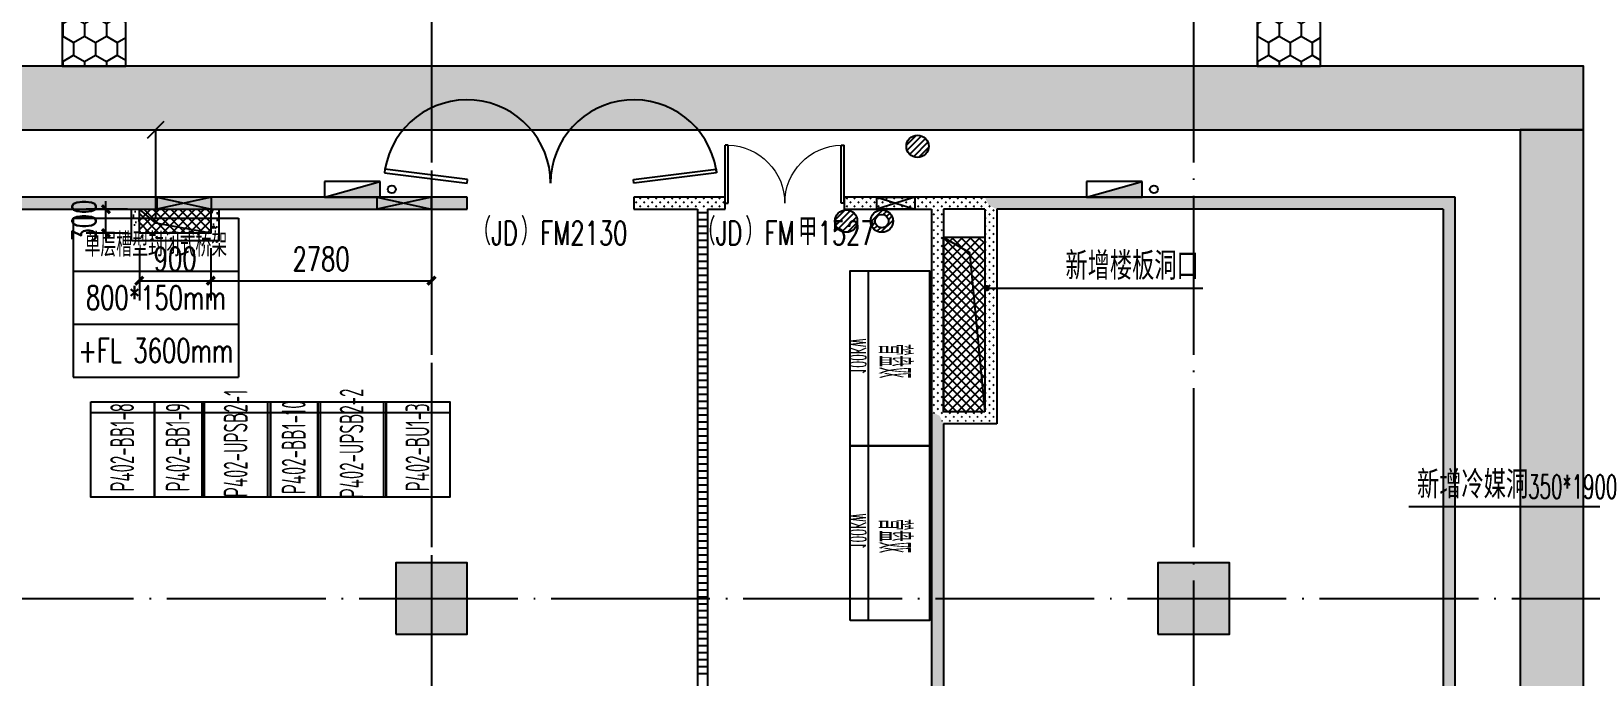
# Model space of a CAD drawing. Extents: x -18502 to 259858, y -468734 to 127958.
# Drawn here: x 52558 to 72203, y -281097 to -272973 of the extents above; entities that cross this region are included whole.
import ezdxf
from ezdxf.enums import TextEntityAlignment as Align

# ---------------------------------------------------------------- set-up
doc = ezdxf.new("R2010")
doc.units = 0
doc.header["$LTSCALE"] = 1000
doc.linetypes.add('参照-弱电底图$0$DOTE', pattern=[2.42, 2, -0.2, 0.02, -0.2])
doc.layers.get('0').update_dxf_attribs({"linetype": 'CONTINUOUS'})
doc.layers.get('Defpoints').update_dxf_attribs({"linetype": 'CONTINUOUS'})
for name, color, linetype in [('0桥架标注-走廊', 1, 'CONTINUOUS'), ('参照-弱电底图$0$00-新增电气设备', 6, 'CONTINUOUS'), ('参照-弱电底图$0$00-电源设备', 3, 'CONTINUOUS'), ('参照-弱电底图$0$COLUMN', 2, 'CONTINUOUS'), ('参照-弱电底图$0$COOLING', 4, 'CONTINUOUS'), ('参照-弱电底图$0$DIM_LEAD', 3, 'CONTINUOUS'), ('参照-弱电底图$0$DOOR_FIRE_TEXT', 7, 'CONTINUOUS'), ('参照-弱电底图$0$DOTE', 14, '参照-弱电底图$0$DOTE'), ('参照-弱电底图$0$EQUIP_地漏', 7, 'CONTINUOUS'), ('参照-弱电底图$0$EQUIP_消火栓', 7, 'CONTINUOUS'), ('参照-弱电底图$0$PUB_HATCH', 8, 'CONTINUOUS'), ('参照-弱电底图$0$PUB_TEXT', 7, 'CONTINUOUS'), ('参照-弱电底图$0$VPIPE-消防', 1, 'CONTINUOUS'), ('参照-弱电底图$0$WALL-MOVE', 4, 'CONTINUOUS'), ('参照-弱电底图$0$图层1-暖通条件-BJ', 6, 'CONTINUOUS'), ('参照-弱电底图$0$图层1-电气新变化洞口', 10, 'CONTINUOUS'), ('参照-弱电底图$0$图层1-空调间隔墙', 7, 'CONTINUOUS'), ('参照-弱电底图$0$图层1-防火门', 6, 'CONTINUOUS'), ('参照-弱电底图$0$磐龙-图', 7, 'CONTINUOUS'), ('参照-弱电底图$0$空调设备', 3, 'CONTINUOUS'), ('参照-生产网桥架$0$T通信桥架-主', 5, 'CONTINUOUS')]:
    doc.layers.add(name, color=color, linetype=linetype)
doc.styles.add('hzdf2', font='romans2.shx', dxfattribs={"width": 0.75, "height": 3.5, "bigfont": 'hzdf2.shx'})
doc.styles.add('STDTEXT', font='romans2.shx', dxfattribs={"bigfont": 'hzdf2.shx'})
doc.styles.add('参照-弱电底图$0$_TCH_DIM', font='SIMPLEX', dxfattribs={"width": 0.8, "bigfont": 'HZTXT.shx'})
doc.styles.add('参照-弱电底图$0$_TCH_DIM_T3_T3', font='SIMPLEX', dxfattribs={"width": 0.49827, "bigfont": 'GBCBIG.shx'})
doc.styles.add('参照-弱电底图$0$_TCH_WINDOW', font='SIMPLEX', dxfattribs={"height": 3.5, "bigfont": 'GBCBIG.shx'})
doc.styles.add('参照-弱电底图$0$AEC_DIM_T3', font='SIMPLEX', dxfattribs={"width": 0.705882, "bigfont": 'GBCBIG.shx'})
doc.styles.add('参照-弱电底图$0$HZDX', font='gbenor.shx', dxfattribs={"width": 0.7, "bigfont": 'gbcbig.shx'})
doc.dimstyles.new('参照-弱电底图$0$_AEC_ARCH&&100', dxfattribs={"dimtxt": 297.5, "dimasz": 100, "dimexe": 250, "dimexo": 300, "dimgap": 126.25, "dimtad": 1, "dimdec": 0, "dimzin": 0, "dimdsep": 46, "dimtxsty": '参照-弱电底图$0$AEC_DIM_T3', "dimblk": '参照-弱电底图$0$_ArchTick', "dimcen": 0.09, "dimclrt": 7, "dimazin": 2, "dimtfac": 1, "dimtdec": 0, "dimtix": 1, "dimtmove": 2, "dimatfit": 3, "dimfxl": 100, "dimtolj": 1, "dimtzin": 0, "dimarcsym": 0})
pattern_1 = [(45, (1095025.52, 201318.12), (-50.0000013, 50.0000013), [16, -54.71068]), (135, (1095136.83, 201318.12), (-50.0000013, -50.0000013), [16, -54.71068])]

# ---------------------------------------------------------------- blocks, each defined once
blk = doc.blocks.new('*U9')
for p, q in [((-566.7, 800), (266.8, 800)), ((-566.7, 800), (-566.7, 0)), ((266.8, 800), (266.8, 0)), ((-566.7, 533.3), (266.8, 533.3)), ((-566.7, 266.7), (266.8, 266.7)), ((-566.7, 0), (266.8, 0))]:
    blk.add_line(p, q)
at = {"color": 7, "style": 'STDTEXT', "width": 0.75}
for tag, p in [('TRAYNO', (-466.7, 666.7)), ('TRAYSIZE', (-466.7, 400)), ('INSTALLELEVATION', (-466.7, 133.3))]:
    blk.add_attdef(tag, text='', height=200, dxfattribs=at).set_placement(p, align=Align.MIDDLE_LEFT)
blk = doc.blocks.new('参照-弱电底图$0$$TwtSys$00000434')
at = {"color": 0}
for p, q in [((-0.5, 0.5), (-0.5, -0.5)), ((-0.5, -0.5), (0.5, 0.5)), ((0.5, 0.5), (-0.5, 0.5)), ((0.5, -0.5), (0.5, 0.5)), ((-0.5, -0.5), (0.5, -0.5))]:
    blk.add_line(p, q, dxfattribs=at)
blk.add_solid([(0.5, -0.5), (0.5, 0.5), (-0.5, -0.5)], dxfattribs=at)
blk = doc.blocks.new('参照-弱电底图$0$$TwtSys$00000327')
at = {"color": 0}
for p, q in [((-94, -9, 0), (9, 94, 0)), ((-9, -94, 0), (94, 9, 0)), ((12, 55, 0), (42, 84, 0)), ((40, 40, 0), (66, 66, 0)), ((55, 12, 0), (84, 42, 0)), ((-84, -42, 0), (-55, -12, 0)), ((-66, -66, 0), (-40, -40, 0)), ((-42, -84, 0), (-12, -55, 0))]:
    blk.add_line(p, q, dxfattribs=at)
for radius in [94, 56.4]:
    blk.add_circle((0, 0, 0), radius, dxfattribs=at)
blk = doc.blocks.new('参照-弱电底图$0$$TwtSys$00000141')
at = {"color": 0}
for p, q in [((-94, 8), (-10, 92)), ((-94, 8), (-10, 92)), ((-87, -35), (35, 87)), ((-87, -35), (35, 87)), ((-66, -66), (66, 66)), ((-66, -66), (66, 66)), ((-32, -87), (88, 33)), ((-32, -87), (88, 33)), ((11, -92), (92, -11)), ((11, -92), (92, -11))]:
    blk.add_line(p, q, dxfattribs=at)
blk.add_circle((0, 0), 94, dxfattribs=at)
blk.add_circle((0, 0), 94, dxfattribs=at)
blk = doc.blocks.new('参照-弱电底图$0$_ArchTick')
at = {"color": 0, "linetype": 'ByBlock', "const_width": 0.4}
blk.add_lwpolyline([(-0.5, -0.5), (0.5, 0.5)], dxfattribs=at)
blk = doc.blocks.new('*D303')
at = {"layer": 'Defpoints', "color": 0, "transparency": 16777216}
for p in [(53499, -275213), (54071, -275213), (54071, -275513)]:
    blk.add_point(p, dxfattribs=at)
at = {"layer": '参照-弱电底图$0$图层1-电气新变化洞口', "color": 0, "lineweight": -2, "transparency": 16777216}
for p, q in [((53771, -275213), (53249, -275213)), ((53499, -275213), (53499, -275113)), ((53499, -275513), (53499, -275213)), ((53771, -275513), (53249, -275513)), ((53499, -275513), (53499, -275613))]:
    blk.add_line(p, q, dxfattribs=at)
at = {"layer": '参照-弱电底图$0$图层1-电气新变化洞口', "color": 0, "lineweight": -2, "transparency": 16777216, "xscale": 100, "yscale": 100, "zscale": 100}
for p, rotation in [((53499, -275213), 270), ((53499, -275513), 90)]:
    blk.add_blockref('参照-弱电底图$0$_ArchTick', p, dxfattribs=dict(at, rotation=rotation))
at = {"layer": '参照-弱电底图$0$图层1-电气新变化洞口', "color": 7, "transparency": 16777216, "insert": (53224, -275363), "char_height": 297.5, "attachment_point": 5, "rotation": 90, "style": '参照-弱电底图$0$AEC_DIM_T3'}
blk.add_mtext('\\A1;300', dxfattribs=at)
blk = doc.blocks.new('*D304')
at = {"layer": 'Defpoints', "color": 0, "transparency": 16777216}
for p in [(53920, -275403), (54820, -275403), (54820, -276113)]:
    blk.add_point(p, dxfattribs=at)
at = {"layer": '参照-弱电底图$0$图层1-电气新变化洞口', "color": 0, "lineweight": -2, "transparency": 16777216}
for p, q in [((53920, -275703), (53920, -276363)), ((54820, -275703), (54820, -276363)), ((53920, -276113), (54820, -276113))]:
    blk.add_line(p, q, dxfattribs=at)
at = {"layer": '参照-弱电底图$0$图层1-电气新变化洞口', "color": 0, "lineweight": -2, "transparency": 16777216, "xscale": 100, "yscale": 100, "zscale": 100, "rotation": 180}
blk.add_blockref('参照-弱电底图$0$_ArchTick', (53920, -276113), dxfattribs=at)
at = {"layer": '参照-弱电底图$0$图层1-电气新变化洞口', "color": 0, "lineweight": -2, "transparency": 16777216, "xscale": 100, "yscale": 100, "zscale": 100}
blk.add_blockref('参照-弱电底图$0$_ArchTick', (54820, -276113), dxfattribs=at)
at = {"layer": '参照-弱电底图$0$图层1-电气新变化洞口', "color": 7, "transparency": 16777216, "insert": (54370, -275838), "char_height": 297.5, "attachment_point": 5, "style": '参照-弱电底图$0$AEC_DIM_T3'}
blk.add_mtext('\\A1;900', dxfattribs=at)
blk = doc.blocks.new('*D305')
at = {"layer": 'Defpoints', "color": 0, "transparency": 16777216}
for p in [(54820, -275403), (57600, -275403), (57600, -276113)]:
    blk.add_point(p, dxfattribs=at)
at = {"layer": '参照-弱电底图$0$图层1-电气新变化洞口', "color": 0, "lineweight": -2, "transparency": 16777216}
for p, q in [((54820, -275703), (54820, -276363)), ((57600, -275703), (57600, -276363)), ((54820, -276113), (57600, -276113))]:
    blk.add_line(p, q, dxfattribs=at)
at = {"layer": '参照-弱电底图$0$图层1-电气新变化洞口', "color": 0, "lineweight": -2, "transparency": 16777216, "xscale": 100, "yscale": 100, "zscale": 100, "rotation": 180}
blk.add_blockref('参照-弱电底图$0$_ArchTick', (54820, -276113), dxfattribs=at)
at = {"layer": '参照-弱电底图$0$图层1-电气新变化洞口', "color": 0, "lineweight": -2, "transparency": 16777216, "xscale": 100, "yscale": 100, "zscale": 100}
blk.add_blockref('参照-弱电底图$0$_ArchTick', (57600, -276113), dxfattribs=at)
at = {"layer": '参照-弱电底图$0$图层1-电气新变化洞口', "color": 7, "transparency": 16777216, "insert": (56210, -275838), "char_height": 297.5, "attachment_point": 5, "style": '参照-弱电底图$0$AEC_DIM_T3'}
blk.add_mtext('\\A1;2780', dxfattribs=at)
blk = doc.blocks.new('参照-弱电底图$0$_FZH')
at = {"color": 0}
blk.add_lwpolyline([(-0.5, -0.5), (0.5, -0.5), (0.5, 0.5), (-0.5, 0.5)], close=True, dxfattribs=at)
at = {"layer": '参照-弱电底图$0$PUB_HATCH', "color": 0}
blk.add_solid([(-0.5, -0.5), (0.5, -0.5), (-0.5, 0.5), (0.5, 0.5)], dxfattribs=at)
blk = doc.blocks.new('参照-弱电底图$0$$DorLib2D$00000002')
at = {"color": 0}
for p, q in [((-0.5, 0), (-0.5, 0.4875)), ((-0.475, 0.4875), (-0.5, 0.4875)), ((-0.475, 0), (-0.475, 0.4875)), ((0.475, 0), (0.475, 0.4875)), ((0.475, 0.4875), (0.5, 0.4875)), ((0.5, 0), (0.5, 0.4875)), ((-0.5, 0), (-0.475, 0)), ((0.5, 0), (0.475, 0))]:
    blk.add_line(p, q, dxfattribs=at)
at = {"color": 0, "lineweight": 13}
for centre, start, end in [((-0.4875, 0), 0, 88.53072), ((0.4875, 0), 91.46928, 180)]:
    blk.add_arc(centre, 0.4875, start, end, dxfattribs=at)
blk = doc.blocks.new('参照-弱电底图$0$$DorLib2D$00000021')
at = {"color": 0}
for p, q in [((-0.993, 0.2034), (-0.9962, 0.1813)), ((-0.4973, 0.1422), (-0.993, 0.2034)), ((0.4973, 0.1422), (0.993, 0.2034)), ((0.993, 0.2034), (0.9962, 0.1813)), ((-0.9962, 0.1813), (-0.5, 0.12)), ((-0.5, 0.12), (-0.4973, 0.1422)), ((0.5, 0.12), (0.4973, 0.1422)), ((0.9962, 0.1813), (0.5, 0.12))]:
    blk.add_line(p, q, dxfattribs=at)
blk.add_lwpolyline([(0.9962, 0.1813), (0.9935, 0.2034), (0.993, 0.2034)], dxfattribs=at)
for centre, start, end in [((-0.5, 0.12), 0, 170.39976), ((0.5, 0.12), 9.60024, 180)]:
    blk.add_arc(centre, 0.5, start, end, dxfattribs=at)
blk = doc.blocks.new('参照-弱电底图$0$20250926.194024998694658')
at = {"layer": '参照-弱电底图$0$00-新增电气设备', "color": 0}
for p, q in [((43031, 25125), (43031, 26325)), ((43031, 25125), (43031, 26325)), ((43061, 25125), (43061, 26325)), ((43061, 25125), (43061, 26325)), ((43861, 25125), (43861, 26325)), ((43861, 25125), (43861, 26325)), ((44491, 25125), (44491, 26325)), ((44491, 25125), (44491, 26325)), ((44521, 25125), (44521, 26325)), ((44521, 25125), (44521, 26325)), ((45321, 25125), (45321, 26325)), ((45321, 25125), (45321, 26325)), ((46151, 26187), (41631, 26187)), ((46151, 26187), (41631, 26187))]:
    blk.add_line(p, q, dxfattribs=at)
for points in [[(41631, 26325), (42431, 26325), (42431, 25125), (41631, 25125)], [(41631, 26325), (42431, 26325), (42431, 25125), (41631, 25125)], [(42431, 26325), (43031, 26325), (43031, 25125), (42431, 25125)], [(42431, 26325), (43031, 26325), (43031, 25125), (42431, 25125)], [(43031, 26325), (43891, 26325), (43891, 25125), (43031, 25125)], [(43031, 26325), (43891, 26325), (43891, 25125), (43031, 25125)], [(43891, 26325), (44491, 26325), (44491, 25125), (43891, 25125)], [(43891, 26325), (44491, 26325), (44491, 25125), (43891, 25125)], [(44491, 26325), (45351, 26325), (45351, 25125), (44491, 25125)], [(44491, 26325), (45351, 26325), (45351, 25125), (44491, 25125)], [(45351, 26325), (46151, 26325), (46151, 25125), (45351, 25125)], [(45351, 26325), (46151, 26325), (46151, 25125), (45351, 25125)]]:
    blk.add_lwpolyline(points, close=True, dxfattribs=at)
at = {"layer": '参照-弱电底图$0$00-新增电气设备', "color": 0, "style": '参照-弱电底图$0$HZDX', "width": 0.6}
for s, p in [(' P402-UPSB2-1', (43604, 25753)), ('P402-BB1-10', (44335, 25753)), (' P402-UPSB2-2', (45064, 25753)), ('P402-BB1-8', (42174, 25753)), ('P402-BB1-9', (42874, 25753)), ('P402-BU1-3', (45894, 25753))]:
    blk.add_text(s, height=300, rotation=90, dxfattribs=at).set_placement(p, align=Align.CENTER)
blk = doc.blocks.new('参照-弱电底图$0$双盘管-100')
at = {"layer": '参照-弱电底图$0$COOLING', "color": 0}
blk.add_line((5153010, -452557), (5153010, -450357), dxfattribs=at)
blk.add_lwpolyline([(5153240, -452557), (5153240, -450357), (5152240, -450357), (5152240, -452557)], close=True, dxfattribs=at)
at = {"layer": '参照-弱电底图$0$COOLING', "color": 0, "style": '参照-弱电底图$0$_TCH_DIM_T3_T3', "width": 0.49827}
for s, height, p in [('100KW', 200, (5153240, -451661)), ('双盘管', 400, (5152879, -451709))]:
    blk.add_text(s, height=height, rotation=810, dxfattribs=at).set_placement(p)

msp = doc.modelspace()

# ---------------------------------------------------------------- hatches: boundary and pattern name
at = {"layer": '参照-弱电底图$0$PUB_HATCH'}
h = msp.add_hatch(dxfattribs=at)
h.set_pattern_fill('石膏板', color=8, scale=20, style=0)
h.set_pattern_definition(pattern_1)
h.paths.add_polyline_path([(38475, -275212.7), (58049.7, -275212.7), (58049.7, -275062.7), (38400, -275062.7), (38400, -275162.7)])
h = msp.add_hatch(dxfattribs=at)
h.set_pattern_fill('石膏板', color=8, scale=20, style=0)
h.set_pattern_definition(pattern_1)
h.paths.add_polyline_path([(60949.7, -275062.7), (60149.7, -275062.7), (60149.7, -275212.7), (60949.7, -275212.7), (60991.4, -275162.7)])
h = msp.add_hatch(dxfattribs=at)
h.set_pattern_fill('石膏板', color=8, scale=20, style=0)
h.set_pattern_definition(pattern_1)
h.paths.add_polyline_path([(61074.7, -275212.7), (61300, -275212.7), (61300, -275062.7), (60949.7, -275062.7), (60991.4, -275162.7)])
h = msp.add_hatch(dxfattribs=at)
h.set_pattern_fill('石膏板', color=8, scale=20, style=0)
h.set_pattern_definition(pattern_1)
h.paths.add_polyline_path([(63892.7, -275062.7), (62800, -275062.7), (62800, -275212.7), (63899.7, -275212.7), (63947.4, -275162.7)])
h = msp.add_hatch(dxfattribs=at)
h.set_pattern_fill('石膏板', color=8, scale=20, style=0)
h.set_pattern_definition(pattern_1)
h.paths.add_polyline_path([(64619.7, -275162.7), (64569.7, -275062.7), (63892.7, -275062.7), (63947.4, -275162.7), (64049.7, -275212.7), (64569.7, -275212.7)])
h = msp.add_hatch(dxfattribs=at)
h.set_pattern_fill('石膏板', color=8, scale=20, style=0)
h.set_pattern_definition(pattern_1)
h.paths.add_polyline_path([(63947.4, -275162.7), (63899.7, -275212.7), (63899.7, -277762.7), (63999.7, -277812.7), (64049.7, -277762.7), (64049.7, -275212.7)])
h = msp.add_hatch(dxfattribs=at)
h.set_pattern_fill('石膏板', color=8, scale=20, style=0)
h.set_pattern_definition(pattern_1)
h.paths.add_polyline_path([(70345, -275212.7), (70495, -275062.7), (64569.7, -275062.7), (64619.7, -275162.7), (64719.7, -275212.7)])
h = msp.add_hatch(dxfattribs=at)
h.set_pattern_fill('石膏板', color=8, scale=20, style=0)
h.set_pattern_definition(pattern_1)
h.paths.add_polyline_path([(64619.7, -275162.7), (64569.7, -275212.7), (64569.7, -277762.7), (64719.7, -277912.7), (64719.7, -275212.7)])
h = msp.add_hatch(dxfattribs=at)
h.set_pattern_fill('石膏板', color=8, scale=20, style=0)
h.set_pattern_definition(pattern_1)
h.paths.add_polyline_path([(70345, -275212.7), (70345, -283712.7), (70495, -283712.7), (70495, -275062.7)])
h = msp.add_hatch(dxfattribs=at)
h.set_pattern_fill('石膏板', color=8, scale=20, style=0)
h.set_pattern_definition(pattern_1)
h.paths.add_polyline_path([(63999.7, -277812.7), (63899.7, -277762.7), (63899.7, -290162.7), (63947.4, -290212.7), (64049.7, -290162.7), (64049.7, -277912.7)])
h = msp.add_hatch(dxfattribs=at)
h.set_pattern_fill('石膏板', color=8, scale=20, style=0)
h.set_pattern_definition(pattern_1)
h.paths.add_polyline_path([(64719.7, -277912.7), (64569.7, -277762.7), (64049.7, -277762.7), (63999.7, -277812.7), (64049.7, -277912.7)])
at = {"layer": '参照-弱电底图$0$图层1-暖通条件-BJ'}
h = msp.add_hatch(dxfattribs=at)
h.set_pattern_fill('ANSI37', color=8, scale=50)
h.set_pattern_definition([(45, (1088531.25, -3980.235), (-56.126601, 56.126601), []), (135, (1088531.25, -3980.235), (-56.126601, -56.126601), [])])
h.paths.add_polyline_path([(64569.7, -277762.7), (64049.7, -277762.7), (64049.7, -275562.7), (64569.7, -275562.7)])
h.paths.add_polyline_path([(6455, -277412.7), (6975, -277412.7), (6975, -275212.7), (6455, -275212.7)])
at = {"layer": '参照-弱电底图$0$图层1-电气新变化洞口'}
h = msp.add_hatch(dxfattribs=at)
h.set_pattern_fill('AR-CONC', color=0, scale=100)
h.set_pattern_definition([(50, (1318609.01, -103114.78), (182.184669, -15.939086), [19.05, -209.55]), (355, (1318609.01, -103114.78), (-35.242826, 191.056643), [15.24, -167.64]), (100.451, (1318624.2, -103116.11), (146.942502, 175.116688), [16.19, -178.09]), (46.1842, (1318609, -103063.98), (271.07904, -42.042328), [28.575, -314.325]), (96.6356, (1318631.6, -103067.5), (237.404234, 247.425556), [24.285, -267.135]), (351.184, (1318609, -103063.98), (237.404606, 247.42512), [22.86, -251.46]), (21, (1318634.41, -103076.68), (151.61488, -102.265519), [19.05, -209.55]), (326, (1318634.41, -103076.68), (61.802028, 184.187966), [15.24, -167.64]), (71.4514, (1318647.04, -103085.2), (213.41649, 81.922858), [16.19, -178.09]), (37.5, (1318609.01, -103114.785), (3.0886033, 84.555039), [0, -165.608, 0, -170.18, 0, -168.275]), (7.5, (1318609.01, -103114.785), (66.8196625, 100.180575), [0, -97.028, 0, -161.798, 0, -64.135]), (327.5, (1318552.37, -103114.785), (135.590595, -5.728744), [0, -63.5, 0, -198.12, 0, -262.89]), (317.5, (1318526.97, -103114.78), (148.129181, 25.426491), [0, -82.55, 0, -131.572, 0, -186.69])])
h.paths.add_polyline_path([(53820, -275612.7), (53820, -275212.7), (54920, -275212.7), (54920, -275612.7)])
h.paths.add_polyline_path([(53920, -275512.7), (53920, -275212.7), (54820, -275212.7), (54820, -275512.7)], flags=16)
h = msp.add_hatch(dxfattribs=at)
h.set_pattern_fill('ANSI37', color=0, scale=50)
h.set_pattern_definition([(45, (1318609.01, -103114.785), (-56.126601, 56.126601), []), (135, (1318609.01, -103114.785), (-56.126601, -56.126601), [])])
h.paths.add_polyline_path([(53920, -275512.7), (53920, -275212.7), (54820, -275212.7), (54820, -275512.7)])
at = {"layer": '参照-生产网桥架$0$T通信桥架-主'}
h = msp.add_hatch(dxfattribs=at)
h.set_pattern_fill('HONEY', color=256, scale=100, angle=-90)
h.set_pattern_definition([(270, (-7124.94, -439802.77), (137.4815, -238.125), [158.75, -317.5]), (30, (-7124.94, -439802.77), (137.48155, 238.12497), [158.75, -317.5]), (330, (-7124.94, -439802.77), (274.96305, -3e-05), [-317.5, 158.75])])
h.paths.add_polyline_path([(53750, -272212.8), (52950, -272212.8), (52950, -273412.8), (53750, -273412.8)])
h = msp.add_hatch(dxfattribs=at)
h.set_pattern_fill('HONEY', color=256, scale=100, angle=-90)
h.set_pattern_definition([(270, (7925.06, -439802.77), (137.4815, -238.125), [158.75, -317.5]), (30, (7925.06, -439802.77), (137.48155, 238.12497), [158.75, -317.5]), (330, (7925.06, -439802.77), (274.96305, -3e-05), [-317.5, 158.75])])
h.paths.add_polyline_path([(68800, -272212.8), (68000, -272212.8), (68000, -273412.8), (68800, -273412.8)])
h = msp.add_hatch(dxfattribs=at)
h.set_pattern_fill('HONEY', color=256, scale=100)
h.set_pattern_definition([(0, (205416.17, -334287.77), (238.125, 137.4815), [158.75, -317.5]), (120, (205416.17, -334287.77), (-238.12497, 137.48155), [158.75, -317.5]), (60, (205416.17, -334287.77), (3e-05, 274.96305), [-317.5, 158.75])])
h.paths.add_polyline_path([(4687.5, -273412.8), (4687.5, -274212.8), (72112.5, -274212.8), (72112.5, -273412.8)])
h = msp.add_hatch(dxfattribs=at)
h.set_pattern_fill('HONEY', color=256, scale=100, angle=-90)
h.set_pattern_definition([(270, (11237.56, -459102.2), (137.4815, -238.125), [158.75, -317.5]), (30, (11237.56, -459102.2), (137.48155, 238.12497), [158.75, -317.5]), (330, (11237.56, -459102.2), (274.96305, -3e-05), [-317.5, 158.75])])
h.paths.add_polyline_path([(72112.5, -274212.8), (71312.5, -274212.8), (71312.5, -295287.8), (72112.5, -295287.8)])

# ---------------------------------------------------------------- linework, layer by layer
at = {"layer": '0桥架标注-走廊'}
for p, q in [((54022.7, -274318.9), (54234.8, -274106.8)), ((54128.7, -275325.2), (54128.7, -274212.8))]:
    msp.add_line(p, q, dxfattribs=at)
at = {"layer": '参照-弱电底图$0$DIM_LEAD', "color": 0}
msp.add_line((72609.8, -278959.1), (69909.1, -278959.1), dxfattribs=at)
at = {"layer": '参照-弱电底图$0$DOTE', "color": 8}
for p, q in [((57600, -243584.7), (57600, -307897)), ((67200, -243584.7), (67200, -307897)), ((57600, -245684.7), (57600, -308497)), ((-8652.4, -280112.7), (85036.6, -280112.7))]:
    msp.add_line(p, q, dxfattribs=at)
at = {"layer": '参照-弱电底图$0$PUB_HATCH', "color": 8}
for p, q in [((61074.7, -275256.6), (60949.7, -275256.6)), ((61074.7, -275344.6), (60949.7, -275344.6)), ((61074.7, -275432.5), (60949.7, -275432.5)), ((61074.7, -275520.5), (60949.7, -275520.5)), ((61074.7, -275608.4), (60949.7, -275608.4)), ((61074.7, -275696.3), (60949.7, -275696.3)), ((61074.7, -275784.3), (60949.7, -275784.3)), ((61074.7, -275872.2), (60949.7, -275872.2)), ((61074.7, -275960.2), (60949.7, -275960.2)), ((61074.7, -276048.1), (60949.7, -276048.1)), ((61074.7, -276136), (60949.7, -276136)), ((61074.7, -276224), (60949.7, -276224)), ((61074.7, -276311.9), (60949.7, -276311.9)), ((61074.7, -276399.9), (60949.7, -276399.9)), ((61074.7, -276487.8), (60949.7, -276487.8)), ((61074.7, -276575.7), (60949.7, -276575.7)), ((61074.7, -276663.7), (60949.7, -276663.7)), ((61074.7, -276751.6), (60949.7, -276751.6)), ((61074.7, -276839.6), (60949.7, -276839.6)), ((61074.7, -276927.5), (60949.7, -276927.5)), ((61074.7, -277015.5), (60949.7, -277015.5)), ((61074.7, -277103.4), (60949.7, -277103.4)), ((61074.7, -277191.3), (60949.7, -277191.3)), ((61074.7, -277279.3), (60949.7, -277279.3)), ((61074.7, -277367.2), (60949.7, -277367.2)), ((61074.7, -277455.2), (60949.7, -277455.2)), ((61074.7, -277543.1), (60949.7, -277543.1)), ((61074.7, -277631), (60949.7, -277631)), ((61074.7, -277719), (60949.7, -277719)), ((61074.7, -277806.9), (60949.7, -277806.9)), ((61074.7, -277894.9), (60949.7, -277894.9)), ((61074.7, -277982.8), (60949.7, -277982.8)), ((61074.7, -278070.7), (60949.7, -278070.7)), ((61074.7, -278158.7), (60949.7, -278158.7)), ((61074.7, -278246.6), (60949.7, -278246.6)), ((61074.7, -278334.6), (60949.7, -278334.6)), ((61074.7, -278422.5), (60949.7, -278422.5)), ((61074.7, -278510.5), (60949.7, -278510.5)), ((61074.7, -278598.4), (60949.7, -278598.4)), ((61074.7, -278686.3), (60949.7, -278686.3)), ((61074.7, -278774.3), (60949.7, -278774.3)), ((61074.7, -278862.2), (60949.7, -278862.2)), ((61074.7, -278950.2), (60949.7, -278950.2)), ((61074.7, -279038.1), (60949.7, -279038.1)), ((61074.7, -279126), (60949.7, -279126)), ((61074.7, -279214), (60949.7, -279214)), ((61074.7, -279301.9), (60949.7, -279301.9)), ((61074.7, -279389.9), (60949.7, -279389.9)), ((61074.7, -279477.8), (60949.7, -279477.8)), ((61074.7, -279565.7), (60949.7, -279565.7)), ((61074.7, -279653.7), (60949.7, -279653.7)), ((61074.7, -279741.6), (60949.7, -279741.6)), ((61074.7, -279829.6), (60949.7, -279829.6)), ((61074.7, -279917.5), (60949.7, -279917.5)), ((61074.7, -280005.5), (60949.7, -280005.5)), ((61074.7, -280093.4), (60949.7, -280093.4)), ((61074.7, -280181.3), (60949.7, -280181.3)), ((61074.7, -280269.3), (60949.7, -280269.3)), ((61074.7, -280357.2), (60949.7, -280357.2)), ((61074.7, -280445.2), (60949.7, -280445.2)), ((61074.7, -280533.1), (60949.7, -280533.1)), ((61074.7, -280621), (60949.7, -280621)), ((61074.7, -280709), (60949.7, -280709)), ((61074.7, -280796.9), (60949.7, -280796.9)), ((61074.7, -280884.9), (60949.7, -280884.9)), ((61074.7, -280972.8), (60949.7, -280972.8)), ((61074.7, -281060.7), (60949.7, -281060.7))]:
    msp.add_line(p, q, dxfattribs=at)
at = {"layer": '参照-弱电底图$0$VPIPE-消防', "color": 0}
for centre in [(57100, -274962.7), (66700, -274962.7)]:
    msp.add_circle(centre, 50, dxfattribs=at)
at = {"layer": '参照-弱电底图$0$WALL-MOVE', "color": 8}
for p, q in [((58049.7, -275062.7), (38400, -275062.7)), ((38475, -275212.7), (58049.7, -275212.7)), ((58049.7, -275212.7), (58049.7, -275062.7)), ((60949.7, -275062.7), (60149.7, -275062.7)), ((60149.7, -275062.7), (60149.7, -275212.7)), ((60149.7, -275212.7), (60949.7, -275212.7)), ((61300, -275062.7), (60949.7, -275062.7)), ((61074.7, -275212.7), (61300, -275212.7)), ((61300, -275212.7), (61300, -275062.7)), ((63892.7, -275062.7), (62800, -275062.7)), ((62800, -275062.7), (62800, -275212.7)), ((62800, -275212.7), (63899.7, -275212.7)), ((64569.7, -275062.7), (63892.7, -275062.7)), ((63899.7, -275212.7), (63899.7, -277762.7)), ((64049.7, -275212.7), (64049.7, -277762.7)), ((64569.7, -275212.7), (64049.7, -275212.7)), ((70495, -275062.7), (64569.7, -275062.7)), ((64569.7, -275212.7), (64569.7, -277762.7)), ((70345, -275212.7), (64719.7, -275212.7)), ((64719.7, -275212.7), (64719.7, -277912.7)), ((70345, -275212.7), (70345, -283712.7)), ((70495, -283712.7), (70495, -275062.7)), ((63899.7, -277762.7), (63899.7, -290162.7)), ((64569.7, -277762.7), (64049.7, -277762.7)), ((64719.7, -277912.7), (64049.7, -277912.7)), ((64049.7, -277912.7), (64049.7, -290162.7))]:
    msp.add_line(p, q, dxfattribs=at)
at = {"layer": '参照-弱电底图$0$图层1-暖通条件-BJ', "color": 8}
for p, q in [((64593.8, -276206.6), (65138.7, -276206.6)), ((65138.7, -276206.6), (67317.3, -276206.6))]:
    msp.add_line(p, q, dxfattribs=at)
msp.add_lwpolyline([(64043.2, -275562.7), (64376, -275756.5), (64569.7, -277762.7)], dxfattribs=at)
msp.add_lwpolyline([(64569.7, -277762.7), (64049.7, -277762.7), (64049.7, -275562.7), (64569.7, -275562.7)], close=True, dxfattribs=at)
at = {"layer": '参照-弱电底图$0$图层1-暖通条件-BJ', "color": 8, "const_width": 40}
msp.add_lwpolyline([(64573.8, -276206.6, 1), (64613.8, -276206.6, 1)], format="xyb", close=True, dxfattribs=at)
at = {"layer": '参照-弱电底图$0$图层1-电气新变化洞口', "color": 0}
msp.add_line((53920, -275212.7), (54820, -275212.7), dxfattribs=at)
for points in [[(53820, -275612.7), (53820, -275212.7), (54920, -275212.7), (54920, -275612.7)], [(53920, -275512.7), (53920, -275212.7), (54820, -275212.7), (54820, -275512.7)]]:
    msp.add_lwpolyline(points, close=True, dxfattribs=at)
msp.add_lwpolyline([(54820, -275512.7), (54128.1, -275390.5), (53920, -275212.7)], dxfattribs=at)
at = {"layer": '参照-弱电底图$0$图层1-空调间隔墙', "color": 8}
for p, q in [((60949.7, -275212.7), (60949.7, -290162.7)), ((61074.7, -275212.7), (61074.7, -290162.7))]:
    msp.add_line(p, q, dxfattribs=at)
at = {"layer": '参照-弱电底图$0$磐龙-图', "color": 0}
for p, q in [((54139.8, -275062.7), (54829.8, -275212.7)), ((54829.8, -275062.7), (54139.8, -275212.7)), ((56910, -275062.7), (57600, -275212.7)), ((57600, -275062.7), (56910, -275212.7)), ((63209.7, -275062.7), (63689.7, -275212.7)), ((63689.7, -275062.7), (63209.7, -275212.7))]:
    msp.add_line(p, q, dxfattribs=at)
for points in [[(54829.8, -275062.7), (54139.8, -275062.7), (54139.8, -275212.7), (54829.8, -275212.7)], [(57600, -275062.7), (56910, -275062.7), (56910, -275212.7), (57600, -275212.7)], [(63689.7, -275212.7), (63209.7, -275212.7), (63209.7, -275062.7), (63689.7, -275062.7)]]:
    msp.add_lwpolyline(points, close=True, dxfattribs=at)
at = {"layer": '参照-生产网桥架$0$T通信桥架-主', "color": 5}
for points in [[(53750, -272212.8), (52950, -272212.8), (52950, -273412.8), (53750, -273412.8)], [(68800, -272212.8), (68000, -272212.8), (68000, -273412.8), (68800, -273412.8)], [(4687.5, -273412.8), (4687.5, -274212.8), (72112.5, -274212.8), (72112.5, -273412.8)], [(72112.5, -274212.8), (71312.5, -274212.8), (71312.5, -295287.8), (72112.5, -295287.8)]]:
    msp.add_lwpolyline(points, close=True, dxfattribs=at)

# ---------------------------------------------------------------- block references
at = {"layer": '0桥架标注-走廊'}
ref = msp.add_blockref('*U9', (54503.6, -277325.2), dxfattribs=dict(at, xscale=2.5, yscale=2.5, zscale=2.5))
ref.add_attrib('TRAYNO', '单层槽型封闭式桥架', dxfattribs={"layer": '0', "color": 7, "height": 300, "style": 'hzdf2', "width": 0.7}).set_placement((54128.7, -275658.5), align=Align.MIDDLE_CENTER)
ref.add_attrib('TRAYSIZE', '800*150mm', dxfattribs={"layer": '0', "color": 7, "height": 300, "style": 'hzdf2', "width": 0.7}).set_placement((54128.7, -276325.2), align=Align.MIDDLE_CENTER)
ref.add_attrib('INSTALLELEVATION', '+FL 3600mm', dxfattribs={"layer": '0', "color": 7, "height": 300, "style": 'hzdf2', "width": 0.7}).set_placement((54128.7, -276991.8), align=Align.MIDDLE_CENTER)
at = {"layer": '参照-弱电底图$0$00-电源设备', "color": 0}
msp.add_blockref('参照-弱电底图$0$20250926.194024998694658', (11679.4, -303962.8), dxfattribs=at)
at = {"layer": '参照-弱电底图$0$COLUMN', "color": 8, "xscale": 900, "yscale": 900, "zscale": 900}
for p in [(57600, -280112.7), (67200, -280112.7)]:
    msp.add_blockref('参照-弱电底图$0$_FZH', p, dxfattribs=at)
at = {"layer": '参照-弱电底图$0$EQUIP_地漏', "color": 8, "xscale": 1.5, "yscale": 1.5, "zscale": 1.5, "rotation": 180}
msp.add_blockref('参照-弱电底图$0$$TwtSys$00000141', (63722.8, -274421.7), dxfattribs=at)
at = {"layer": '参照-弱电底图$0$EQUIP_地漏', "color": 8, "xscale": 1.5, "yscale": 1.5, "zscale": 1.5}
for name, p in [('参照-弱电底图$0$$TwtSys$00000141', (62822.7, -275362.7)), ('参照-弱电底图$0$$TwtSys$00000327', (63272.7, -275362.7))]:
    msp.add_blockref(name, p, dxfattribs=at)
at = {"layer": '参照-弱电底图$0$EQUIP_消火栓', "color": 8, "xscale": 700, "yscale": 200, "zscale": 700}
for p in [(56601.7, -274962.7), (66201.7, -274962.7)]:
    msp.add_blockref('参照-弱电底图$0$$TwtSys$00000434', p, dxfattribs=at)
at = {"layer": '参照-弱电底图$0$图层1-防火门', "color": 8, "zscale": 150}
for name, p, xscale, yscale, rotation in [('参照-弱电底图$0$$DorLib2D$00000021', (59099.7, -275137.7), -2100, -2100, 179.9999999989005), ('参照-弱电底图$0$$DorLib2D$00000002', (62050, -275137.7), 1500, -1500, 179.9999999989087)]:
    msp.add_blockref(name, p, dxfattribs=dict(at, xscale=xscale, yscale=yscale, rotation=rotation))
at = {"layer": '参照-弱电底图$0$空调设备', "color": 8, "xscale": -1}
for p in [(5216113, 174367.9), (5216113, 172167.9)]:
    msp.add_blockref('参照-弱电底图$0$双盘管-100', p, dxfattribs=at)

# ---------------------------------------------------------------- texts
at = {"layer": '参照-弱电底图$0$DOOR_FIRE_TEXT', "color": 8, "style": '参照-弱电底图$0$_TCH_WINDOW'}
for s, p in [('（', (58109, -275662.7)), ('）', (58724.7, -275662.7)), ('（', (60936.4, -275662.7)), ('）', (61552.1, -275662.7)), ('甲', (62217.9, -275662.7))]:
    msp.add_text(s, height=337.6, rotation=360, dxfattribs=at).set_placement(p)
at = {"layer": '参照-弱电底图$0$DOOR_FIRE_TEXT', "color": 8, "style": '参照-弱电底图$0$_TCH_WINDOW', "width": 0.705882}
for s, p in [('JD', (58354.7, -275662.7)), ('FM2130', (58970.5, -275662.7)), ('JD', (61182.1, -275662.7)), ('FM', (61797.9, -275662.7)), ('1527', (62463.6, -275662.7))]:
    msp.add_text(s, height=297.5, rotation=360, dxfattribs=at).set_placement(p)
at = {"layer": '参照-弱电底图$0$PUB_TEXT', "color": 8, "style": '参照-弱电底图$0$_TCH_DIM', "width": 0.8}
msp.add_text('新增楼板洞口', height=350, dxfattribs=at).set_placement((65585.3, -276101.6))
at = {"layer": '参照-弱电底图$0$PUB_TEXT', "color": 0, "style": '参照-弱电底图$0$_TCH_DIM'}
for s, height, width, p in [('新增冷媒洞', 350, 0.8, (70014.1, -278854.1)), ('350*1900', 297.5, 0.564706, (71414.1, -278854.1))]:
    msp.add_text(s, height=height, dxfattribs=dict(at, width=width)).set_placement(p)

# ---------------------------------------------------------------- dimensions: what is measured, and where the dimension line sits
at = {"layer": '参照-弱电底图$0$图层1-电气新变化洞口', "color": 0}
for p1, p2, distance, picture, middle in [((54071.4, -275512.7), (54071.4, -275212.7), 571.9, '*D303', (53224.5, -275362.7)), ((53920, -275403.2), (54820, -275403.2), -710.3, '*D304', (54370, -275838.5)), ((54820, -275403.2), (57600, -275403.2), -710.3, '*D305', (56210, -275838.5))]:
    dim = msp.add_aligned_dim(p1=p1, p2=p2, distance=distance, dimstyle='参照-弱电底图$0$_AEC_ARCH&&100', dxfattribs=at)
    dim.commit()
    dim.dimension.update_dxf_attribs({"geometry": picture, "text_midpoint": middle})

doc.saveas('drawing.dxf')
